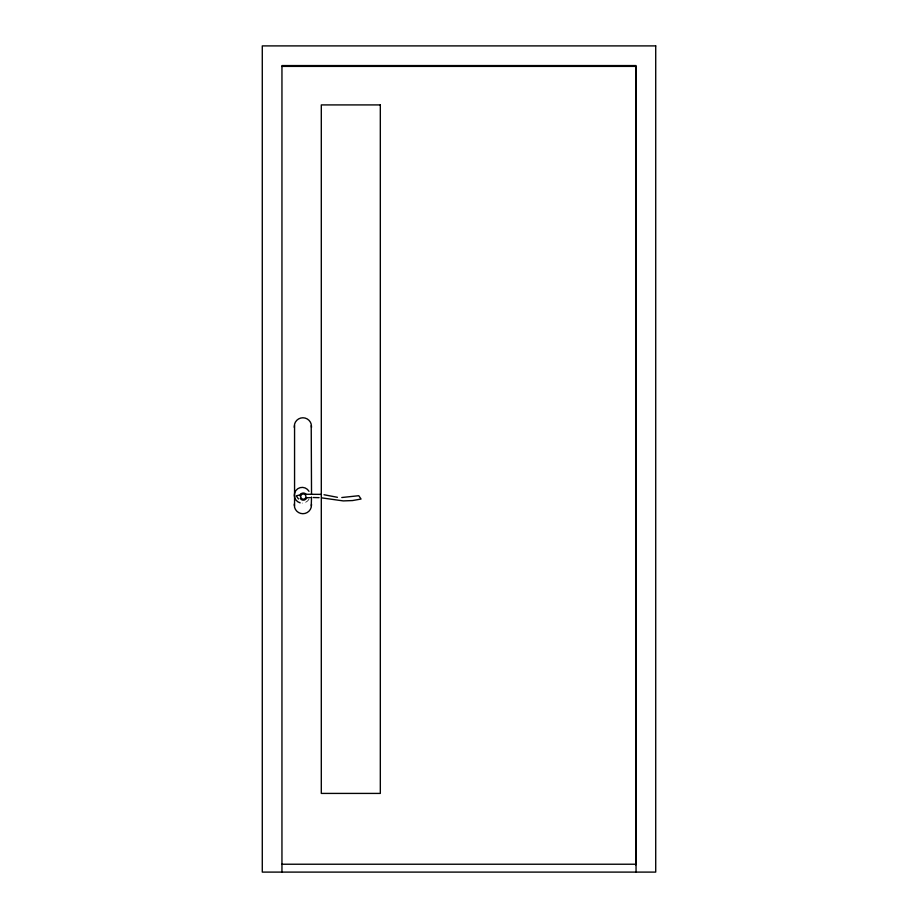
<?xml version="1.0" encoding="UTF-8"?>
<svg xmlns="http://www.w3.org/2000/svg" width="918" height="918" viewBox="0 0 918 918"><rect width="100%" height="100%" fill="white"/><g stroke="black" fill="none" stroke-linecap="round" stroke-linejoin="round"><path stroke-width="0.69" stroke-dasharray="4.59 3.44" d="M308.987 499.174A7.872 7.872 0 0 1 302.171 503.11"/><path stroke-width="1.38" d="M341.783 497.522L358.789 495.709L361.049 499.036L352.489 500.562L343.263 500.907L322.011 497.912M294.265 427.352L294.38 425.585M311.409 505.875L311.523 504.108M337.434 497.304L323.997 494.745M300.014 495.72L300.897 494.194M299.199 495.077L296.262 495.835L298.499 498.979M305.373 494.263L320.91 494.366M307.392 497.82L310.318 497.613M281.952 66.383L635.692 66.383L635.692 864.928M281.952 864.228L636.048 864.228M313.245 497.522L319.097 497.671M311.409 425.585L311.523 427.352M294.265 504.108L294.38 505.875M636.048 872.1L636.048 65.568L281.952 65.568L281.952 872.1M311.523 494.159L311.213 424.162A8.618 8.618 0 0 0 294.563 424.162L294.563 507.31A8.618 8.618 0 0 0 311.213 507.31L311.523 497.005M300.14 502.846A7.872 7.872 0 0 1 295.929 490.453A7.872 7.872 0 0 1 308.987 491.314M306.784 497.533A3.603 3.603 0 0 1 300.186 498.405M299.83 495.674A3.603 3.603 0 0 1 305.855 494.056M655.716 45.9L262.284 45.9L262.284 872.1L655.716 872.1L655.716 45.9M380.316 104.916L321.3 104.916L321.3 793.416L380.316 793.416L380.316 104.916M301.46 498.451A2.605 2.605 0 0 0 305.832 497.281A2.605 2.605 0 0 0 302.63 494.079A2.605 2.605 0 0 0 301.46 498.451"/></g></svg>
